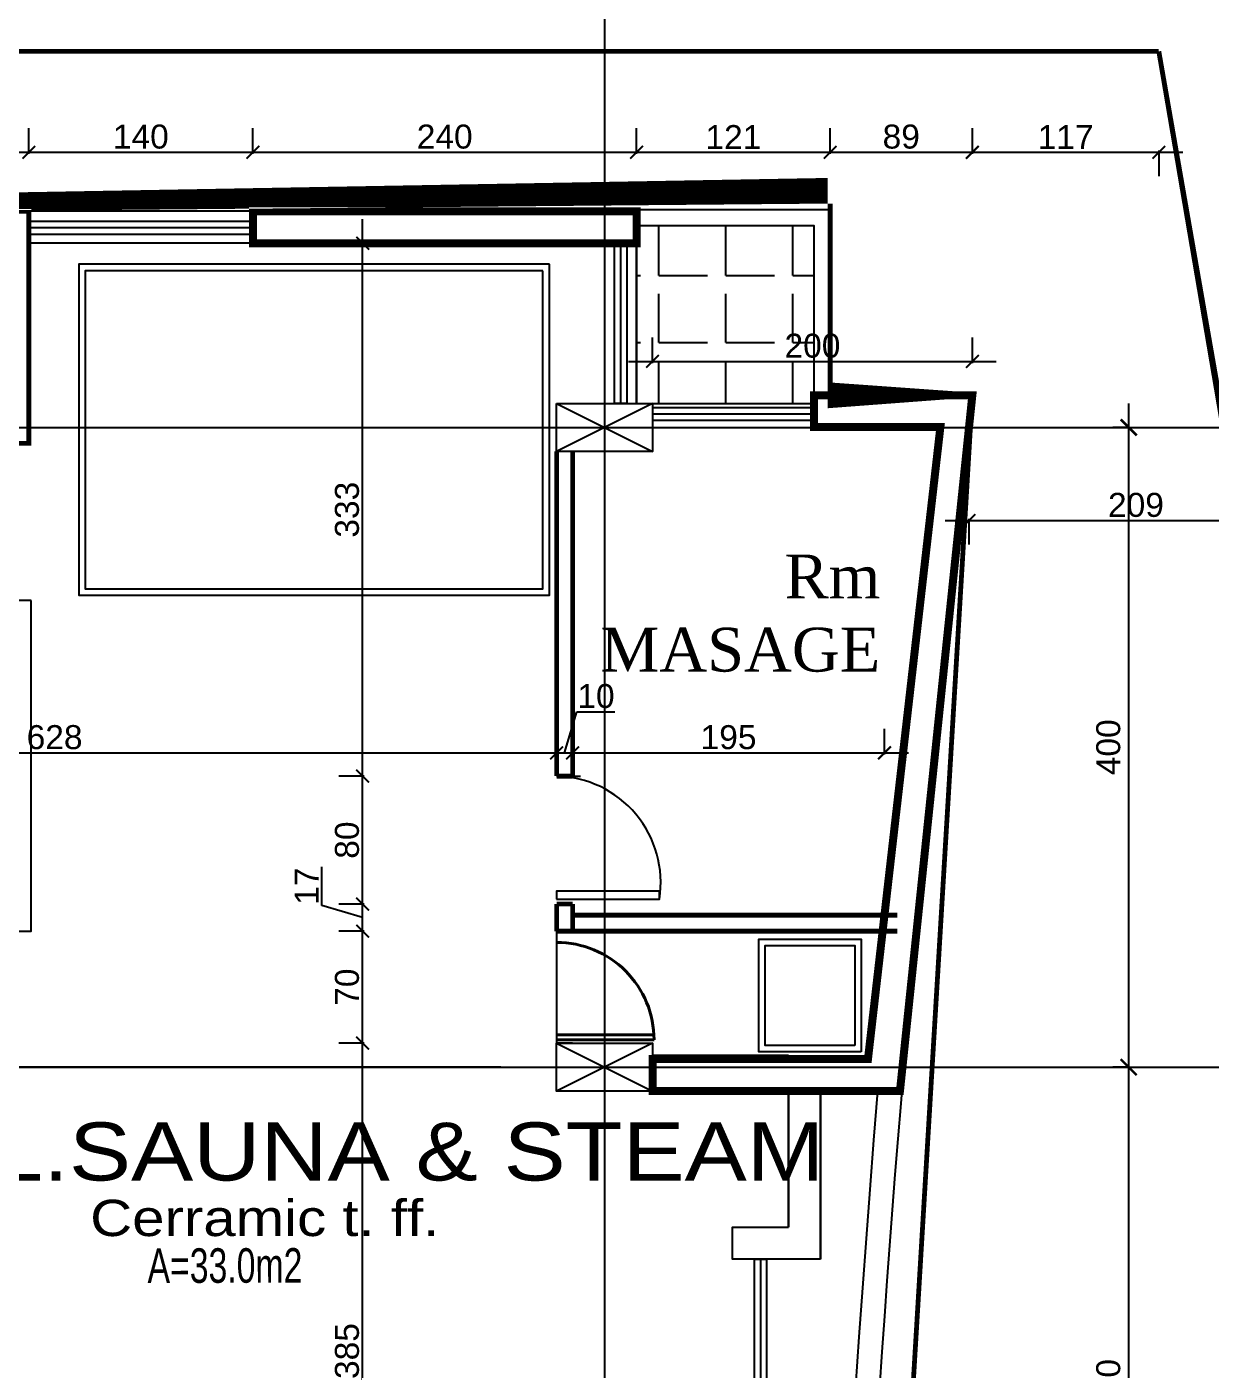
# Model space of a CAD drawing. Extents: x 250879 to 348495, y -51522 to -9360.
# Drawn here: x 299972 to 300713, y -41161 to -40322 of the extents above; entities that cross this region are included whole.
import ezdxf

# ---------------------------------------------------------------- set-up
doc = ezdxf.new("R2010")
doc.units = 0
doc.linetypes.add('CENTER', pattern=[50.800000000000004, 31.75, -6.349999999999999, 6.349999999999999, -6.349999999999999])
doc.layers.get('0').update_dxf_attribs({"linetype": 'CONTINUOUS'})
doc.layers.get('DEFPOINTS').update_dxf_attribs({"color": 9, "linetype": 'CONTINUOUS'})
for name, color, linetype, lineweight in [('A-Axis', 1, 'CENTER', 9), ('A-Door', 5, 'CONTINUOUS', 15), ('A-text finishing', 6, 'CONTINUOUS', 13), ('A-text function', 30, 'CONTINUOUS', 20), ('SECTION-ar', 131, 'CONTINUOUS', 40)]:
    doc.layers.add(name, color=color, linetype=linetype, lineweight=lineweight)
for name, color, linetype in [('AXIS', 1, 'CONTINUOUS'), ('COLUMN', 5, 'CONTINUOUS'), ('FURNITURE', 4, 'CONTINUOUS'), ('HATCH', 8, 'CONTINUOUS'), ('TEXT', 3, 'CONTINUOUS'), ('WALL', 7, 'CONTINUOUS'), ('WALL1', 2, 'CONTINUOUS')]:
    doc.layers.add(name, color=color, linetype=linetype)
doc.styles.add('ARIAL', font='BOD_CR.TTF', dxfattribs={"width": 1.199999999999999})
doc.styles.get("Standard").update_dxf_attribs({"font": 'sanss___.ttf', "height": 15})
doc.styles.add('style2', font='romantic.ttf', dxfattribs={"height": 50})
doc.dimstyles.get("Standard").update_dxf_attribs({"dimtxt": 15, "dimasz": 10, "dimexe": 10, "dimexo": 30, "dimgap": 5, "dimtad": 1, "dimdec": 0, "dimdsep": 46, "dimtxsty": 'Standard', "dimblk1": 'ARCHTICK', "dimblk2": 'ARCHTICK', "dimsah": 1, "dimcen": 2.5, "dimdle": 15, "dimclrd": 3, "dimclre": 3, "dimclrt": 3, "dimazin": 0, "dimtfac": 1, "dimtdec": 0, "dimtmove": 2, "dimatfit": 2, "dimldrblk": 'ARCHTICK', "dimfxl": 1.045499999999997, "dimfxlon": 1, "dimtolj": 1, "dimtzin": 0, "dimarcsym": 0})
doc.dimstyles.new('STANDARD$0', dxfattribs={"dimscale": 0, "dimtxt": 12, "dimasz": 8, "dimexe": 15, "dimexo": 0.0625, "dimgap": 2, "dimtad": 1, "dimdec": 0, "dimzin": 0, "dimdsep": 46, "dimtxsty": 'Standard', "dimblk1": 'ARCHTICK', "dimblk2": 'ARCHTICK', "dimsah": 1, "dimcen": 0.09, "dimdle": 15, "dimclrd": 3, "dimclre": 3, "dimclrt": 3, "dimazin": 0, "dimtfac": 1, "dimtdec": 0, "dimtofl": 0, "dimtmove": 1, "dimatfit": 3, "dimldrblk": 'ARCHTICK', "dimfxl": 1.045499999999997, "dimfxlon": 1, "dimtolj": 1, "dimtzin": 0, "dimarcsym": 0})

# ---------------------------------------------------------------- blocks, each defined once
blk = doc.blocks.new('_ARCHTICK')
at = {"color": 0, "linetype": 'ByBlock', "const_width": 0.15}
blk.add_lwpolyline([(-0.5, -0.5), (0.5, 0.5)], dxfattribs=at)
blk = doc.blocks.new('*D1616')
at = {"layer": 'DEFPOINTS', "color": 0, "linetype": 'ByBlock', "ltscale": 3, "transparency": 16777216}
for p in [(300661.1417357256, -40971.99816644872), (300661.1417357256, -40971.99816644872), (300661.1417357256, -41371.99816644875)]:
    blk.add_point(p, dxfattribs=at)
at = {"layer": 'WALL1', "color": 3, "linetype": 'ByBlock', "lineweight": -2, "ltscale": 3, "transparency": 16777216}
for p, q in [((300661.1417357256, -41386.99816644875), (300661.1417357256, -40956.99816644872)), ((300661.1417357256, -40971.99816644872), (300651.1417357256, -40971.99816644872)), ((300661.1417357256, -41371.99816644875), (300651.1417357256, -41371.99816644875))]:
    blk.add_line(p, q, dxfattribs=at)
at = {"layer": 'WALL1', "color": 3, "linetype": 'ByBlock', "lineweight": -2, "ltscale": 3, "transparency": 16777216, "xscale": 10, "yscale": 10, "zscale": 10}
for p, rotation in [((300661.1417357256, -40971.99816644872), 90), ((300661.1417357256, -41371.99816644875), 270)]:
    blk.add_blockref('_ARCHTICK', p, dxfattribs=dict(at, rotation=rotation))
at = {"layer": 'WALL1', "color": 3, "linetype": 'ByBlock', "ltscale": 3, "transparency": 16777216, "insert": (300648.4153982771, -41171.99816644869), "char_height": 15, "attachment_point": 5, "rotation": 90}
blk.add_mtext('\\A1;400', dxfattribs=at)
blk = doc.blocks.new('*D1617')
at = {"layer": 'DEFPOINTS', "color": 0, "linetype": 'ByBlock', "ltscale": 3, "transparency": 16777216}
for p in [(300661.1417357256, -40571.99816644869), (300661.1417357256, -40571.99816644869), (300661.1417357256, -40971.99816644872)]:
    blk.add_point(p, dxfattribs=at)
at = {"layer": 'WALL1', "color": 3, "linetype": 'ByBlock', "lineweight": -2, "ltscale": 3, "transparency": 16777216}
for p, q in [((300661.1417357256, -40986.99816644872), (300661.1417357256, -40556.99816644869)), ((300661.1417357256, -40571.99816644869), (300651.1417357256, -40571.99816644869)), ((300661.1417357256, -40971.99816644872), (300651.1417357256, -40971.99816644872))]:
    blk.add_line(p, q, dxfattribs=at)
at = {"layer": 'WALL1', "color": 3, "linetype": 'ByBlock', "lineweight": -2, "ltscale": 3, "transparency": 16777216, "xscale": 10, "yscale": 10, "zscale": 10}
for p, rotation in [((300661.1417357256, -40571.99816644869), 90), ((300661.1417357256, -40971.99816644872), 270)]:
    blk.add_blockref('_ARCHTICK', p, dxfattribs=dict(at, rotation=rotation))
at = {"layer": 'WALL1', "color": 3, "linetype": 'ByBlock', "ltscale": 3, "transparency": 16777216, "insert": (300648.4153982771, -40771.99816644866), "char_height": 15, "attachment_point": 5, "rotation": 90}
blk.add_mtext('\\A1;400', dxfattribs=at)
blk = doc.blocks.new('*D21')
at = {"layer": 'DEFPOINTS', "color": 0, "linetype": 'Continuous', "transparency": 16777216}
for p in [(159766.8492707725, -32812.93171002994), (159633.418212931, -32835.69352747883), (160167.4562949472, -35966.25488845536)]:
    blk.add_point(p, dxfattribs=at)
at = {"layer": 'WALL', "color": 3, "linetype": 'Continuous', "lineweight": -2, "transparency": 16777216}
for p, q in [((160303.4097436105, -35958.27946828715), (159764.3268799508, -32798.14531274924)), ((159765.8186588821, -32813.10752067021), (159781.6356680532, -32810.40931920823)), ((160299.8567408983, -35943.66888164673), (160315.6737500695, -35940.97068018475))]:
    blk.add_line(p, q, dxfattribs=at)
at = {"layer": 'WALL', "color": 3, "linetype": 'Continuous', "lineweight": -2, "transparency": 16777216, "xscale": 8, "yscale": 8, "zscale": 8}
for p, rotation in [((159766.8492707725, -32812.93171002994), 99.68081920431923), ((160300.8873527888, -35943.49307100645), 279.6808192043192)]:
    blk.add_blockref('_ARCHTICK', p, dxfattribs=dict(at, rotation=rotation))
at = {"layer": 'WALL', "color": 3, "linetype": 'Continuous', "transparency": 16777216, "insert": (160043.4662859826, -34376.5750855294), "char_height": 15, "attachment_point": 5, "rotation": 279.6808192043193}
blk.add_mtext('\\A1;3176', dxfattribs=at)
blk = doc.blocks.new('*D1642')
at = {"layer": 'DEFPOINTS', "color": 0, "linetype": 'ByBlock', "ltscale": 3, "transparency": 16777216}
for p in [(300661.1417357256, -40571.99816644869), (300661.1417357256, -40571.99816644869), (300661.1417357256, -40971.99816644872)]:
    blk.add_point(p, dxfattribs=at)
at = {"layer": 'WALL1', "color": 3, "linetype": 'ByBlock', "lineweight": -2, "ltscale": 3, "transparency": 16777216}
for p, q in [((300661.1417357256, -40986.99816644872), (300661.1417357256, -40556.99816644869)), ((300661.1417357256, -40571.99816644869), (300651.1417357256, -40571.99816644869)), ((300661.1417357256, -40971.99816644872), (300651.1417357256, -40971.99816644872))]:
    blk.add_line(p, q, dxfattribs=at)
at = {"layer": 'WALL1', "color": 3, "linetype": 'ByBlock', "lineweight": -2, "ltscale": 3, "transparency": 16777216, "xscale": 10, "yscale": 10, "zscale": 10}
for p, rotation in [((300661.1417357256, -40571.99816644869), 90), ((300661.1417357256, -40971.99816644872), 270)]:
    blk.add_blockref('_ARCHTICK', p, dxfattribs=dict(at, rotation=rotation))
at = {"layer": 'WALL1', "color": 3, "linetype": 'ByBlock', "ltscale": 3, "transparency": 16777216, "insert": (300648.4153982771, -40771.99816644866), "char_height": 15, "attachment_point": 5, "rotation": 90}
blk.add_mtext('\\A1;400', dxfattribs=at)
blk = doc.blocks.new('COLUMN')
at = {"layer": 'AXIS'}
for p, q in [((236924.6994773077, -9644.256519553426), (236984.6994773077, -9674.256519553426)), ((236984.6994773077, -9644.256519553426), (236924.6994773077, -9674.256519553426))]:
    blk.add_line(p, q, dxfattribs=at)
at = {"layer": 'COLUMN'}
blk.add_lwpolyline([(236924.6994773077, -9644.256519553426), (236984.6994773077, -9644.256519553426), (236984.6994773077, -9674.256519553426), (236924.6994773077, -9674.256519553426)], close=True, dxfattribs=at)
blk = doc.blocks.new('*D1720')
at = {"layer": 'DEFPOINTS', "color": 0, "linetype": 'Continuous', "transparency": 16777216}
for p in [(300563.3266190385, -40530.70464254668), (300563.3266190385, -40551.83358018271), (300363.3266190385, -40556.99816644875)]:
    blk.add_point(p, dxfattribs=at)
at = {"layer": 'WALL', "color": 3, "linetype": 'Continuous', "lineweight": -2, "transparency": 16777216}
for p, q in [((300363.3266190385, -40531.75014254668), (300363.3266190385, -40515.70464254668)), ((300563.3266190385, -40531.75014254668), (300563.3266190385, -40515.70464254668)), ((300348.3266190385, -40530.70464254668), (300578.3266190385, -40530.70464254668))]:
    blk.add_line(p, q, dxfattribs=at)
at = {"layer": 'WALL', "color": 3, "linetype": 'Continuous', "lineweight": -2, "transparency": 16777216, "xscale": 8, "yscale": 8, "zscale": 8, "rotation": 180}
blk.add_blockref('_ARCHTICK', (300363.3266190385, -40530.70464254668), dxfattribs=at)
at = {"layer": 'WALL', "color": 3, "linetype": 'Continuous', "lineweight": -2, "transparency": 16777216, "xscale": 8, "yscale": 8, "zscale": 8}
blk.add_blockref('_ARCHTICK', (300563.3266190385, -40530.70464254668), dxfattribs=at)
at = {"layer": 'WALL', "color": 3, "linetype": 'Continuous', "transparency": 16777216, "insert": (300463.3266190385, -40520.97830509811), "char_height": 15, "attachment_point": 5}
blk.add_mtext('\\A1;200', dxfattribs=at)
blk = doc.blocks.new('D70')
at = {"layer": 'A-Axis'}
blk.add_line((307725.0642755921, -30884.76289640172), (307725.0642755921, -30817.07946808813), dxfattribs=at)
at = {"layer": 'A-Door'}
for p, q in [((307725.0642755921, -30817.07946808813), (307725.0642755921, -30820.45102590095)), ((307792.7477039057, -30817.07946808813), (307792.7477039057, -30820.45102590095))]:
    blk.add_line(p, q, dxfattribs=at)
at = {"layer": 'SECTION-ar', "ltscale": 20}
for p, q in [((307725.0642755921, -30817.07946808813), (307792.7477039057, -30817.07946808813)), ((307792.7477039057, -30820.45102590095), (307725.0642755921, -30820.45102590096))]:
    blk.add_line(p, q, dxfattribs=at)
at = {"layer": 'SECTION-ar', "ltscale": 20, "extrusion": (0, 0, -1)}
blk.add_ellipse((307725.0642755921, -30817.07946808812), major_axis=(-47.85941113449373, 47.85941113449371), ratio=0.9999999999997696, start_param=2.356194490192229, end_param=3.926990816987356, dxfattribs=at)
blk = doc.blocks.new('*D1764')
at = {"layer": 'DEFPOINTS', "color": 0, "linetype": 'Continuous', "transparency": 16777216}
for p in [(300561.2283976681, -40571.99816644875), (300770.0663198241, -40571.99816644875), (300770.0663198241, -40630.25910549514)]:
    blk.add_point(p, dxfattribs=at)
at = {"layer": 'WALL', "color": 3, "linetype": 'Continuous', "lineweight": -2, "transparency": 16777216}
for p, q in [((300546.2283976681, -40630.25910549514), (300785.0663198241, -40630.25910549514)), ((300561.2283976681, -40629.21360549514), (300561.2283976681, -40645.25910549514)), ((300770.0663198241, -40629.21360549514), (300770.0663198241, -40645.25910549514))]:
    blk.add_line(p, q, dxfattribs=at)
at = {"layer": 'WALL', "color": 3, "linetype": 'Continuous', "lineweight": -2, "transparency": 16777216, "xscale": 8, "yscale": 8, "zscale": 8, "rotation": 180}
blk.add_blockref('_ARCHTICK', (300561.2283976681, -40630.25910549514), dxfattribs=at)
at = {"layer": 'WALL', "color": 3, "linetype": 'Continuous', "lineweight": -2, "transparency": 16777216, "xscale": 8, "yscale": 8, "zscale": 8}
blk.add_blockref('_ARCHTICK', (300770.0663198241, -40630.25910549514), dxfattribs=at)
at = {"layer": 'WALL', "color": 3, "linetype": 'Continuous', "transparency": 16777216, "insert": (300665.6473587462, -40620.53276804658), "char_height": 15, "attachment_point": 5}
blk.add_mtext('\\A1;209', dxfattribs=at)
blk = doc.blocks.new('*D1852')
at = {"layer": 'DEFPOINTS', "color": 0, "linetype": 'Continuous', "transparency": 16777216}
for p in [(300303.3266190385, -40775.50214085806), (300303.3266190385, -40779.9954410514), (299675.3266190382, -40789.66872518844)]:
    blk.add_point(p, dxfattribs=at)
at = {"layer": 'WALL', "color": 3, "linetype": 'Continuous', "lineweight": -2, "transparency": 16777216}
for p, q in [((299675.3266190382, -40776.54764085806), (299675.3266190382, -40760.50214085806)), ((300303.3266190385, -40776.54764085806), (300303.3266190385, -40760.50214085806)), ((299660.3266190382, -40775.50214085806), (300318.3266190385, -40775.50214085806))]:
    blk.add_line(p, q, dxfattribs=at)
at = {"layer": 'WALL', "color": 3, "linetype": 'Continuous', "lineweight": -2, "transparency": 16777216, "xscale": 8, "yscale": 8, "zscale": 8, "rotation": 180}
blk.add_blockref('_ARCHTICK', (299675.3266190382, -40775.50214085806), dxfattribs=at)
at = {"layer": 'WALL', "color": 3, "linetype": 'Continuous', "lineweight": -2, "transparency": 16777216, "xscale": 8, "yscale": 8, "zscale": 8}
blk.add_blockref('_ARCHTICK', (300303.3266190385, -40775.50214085806), dxfattribs=at)
at = {"layer": 'WALL', "color": 3, "linetype": 'Continuous', "transparency": 16777216, "insert": (299989.3266190384, -40765.76551534366), "char_height": 15, "attachment_point": 5}
blk.add_mtext('\\A1;628', dxfattribs=at)
blk = doc.blocks.new('*D1853')
at = {"layer": 'DEFPOINTS', "color": 0, "linetype": 'Continuous', "transparency": 16777216}
for p in [(300313.3266190385, -40775.50214085806), (300303.3266190385, -40779.9954410514), (300313.3266190385, -40779.9954410514)]:
    blk.add_point(p, dxfattribs=at)
at = {"layer": 'WALL', "color": 3, "linetype": 'Continuous', "lineweight": -2, "transparency": 16777216}
for p, q in [((300308.3266190385, -40775.50214085806), (300316.044520273, -40749.77580340949)), ((300316.044520273, -40749.77580340949), (300339.8181828245, -40749.77580340949)), ((300303.3266190385, -40776.54764085806), (300303.3266190385, -40760.50214085806)), ((300313.3266190385, -40776.54764085806), (300313.3266190385, -40760.50214085806)), ((300288.3266190385, -40775.50214085806), (300328.3266190385, -40775.50214085806))]:
    blk.add_line(p, q, dxfattribs=at)
at = {"layer": 'WALL', "color": 3, "linetype": 'Continuous', "lineweight": -2, "transparency": 16777216, "xscale": 8, "yscale": 8, "zscale": 8, "rotation": 180}
blk.add_blockref('_ARCHTICK', (300303.3266190385, -40775.50214085806), dxfattribs=at)
at = {"layer": 'WALL', "color": 3, "linetype": 'Continuous', "lineweight": -2, "transparency": 16777216, "xscale": 8, "yscale": 8, "zscale": 8}
blk.add_blockref('_ARCHTICK', (300313.3266190385, -40775.50214085806), dxfattribs=at)
at = {"layer": 'WALL', "color": 3, "linetype": 'Continuous', "transparency": 16777216, "insert": (300327.9313515488, -40740.04946596093), "char_height": 15, "attachment_point": 5}
blk.add_mtext('\\A1;10', dxfattribs=at)
blk = doc.blocks.new('*D1854')
at = {"layer": 'DEFPOINTS', "color": 0, "linetype": 'Continuous', "transparency": 16777216}
for p in [(300508.3566018347, -40775.50214085806), (300313.3266190385, -40779.9954410514), (300508.3566018347, -40877.0151675236)]:
    blk.add_point(p, dxfattribs=at)
at = {"layer": 'WALL', "color": 3, "linetype": 'Continuous', "lineweight": -2, "transparency": 16777216}
for p, q in [((300313.3266190385, -40776.54764085806), (300313.3266190385, -40760.50214085806)), ((300508.3566018347, -40776.54764085806), (300508.3566018347, -40760.50214085806)), ((300298.3266190385, -40775.50214085806), (300523.3566018347, -40775.50214085806))]:
    blk.add_line(p, q, dxfattribs=at)
at = {"layer": 'WALL', "color": 3, "linetype": 'Continuous', "lineweight": -2, "transparency": 16777216, "xscale": 8, "yscale": 8, "zscale": 8, "rotation": 180}
blk.add_blockref('_ARCHTICK', (300313.3266190385, -40775.50214085806), dxfattribs=at)
at = {"layer": 'WALL', "color": 3, "linetype": 'Continuous', "lineweight": -2, "transparency": 16777216, "xscale": 8, "yscale": 8, "zscale": 8}
blk.add_blockref('_ARCHTICK', (300508.3566018347, -40775.50214085806), dxfattribs=at)
at = {"layer": 'WALL', "color": 3, "linetype": 'Continuous', "transparency": 16777216, "insert": (300410.8416104366, -40765.77580340949), "char_height": 15, "attachment_point": 5}
blk.add_mtext('\\A1;195', dxfattribs=at)
blk = doc.blocks.new('*D1861')
at = {"layer": 'DEFPOINTS', "color": 0, "linetype": 'Continuous', "transparency": 16777216}
for p in [(299973.1789134181, -40399.95732398665), (299673.7016450752, -40436.8335801827), (299973.1789134181, -40436.8335801827)]:
    blk.add_point(p, dxfattribs=at)
at = {"layer": 'WALL', "color": 3, "linetype": 'Continuous', "lineweight": -2, "transparency": 16777216}
for p, q in [((299673.7016450752, -40401.00282398665), (299673.7016450752, -40384.95732398665)), ((299973.1789134181, -40401.00282398665), (299973.1789134181, -40384.95732398665)), ((299658.7016450752, -40399.95732398665), (299988.1789134181, -40399.95732398665))]:
    blk.add_line(p, q, dxfattribs=at)
at = {"layer": 'WALL', "color": 3, "linetype": 'Continuous', "lineweight": -2, "transparency": 16777216, "xscale": 8, "yscale": 8, "zscale": 8, "rotation": 180}
blk.add_blockref('_ARCHTICK', (299673.7016450752, -40399.95732398665), dxfattribs=at)
at = {"layer": 'WALL', "color": 3, "linetype": 'Continuous', "lineweight": -2, "transparency": 16777216, "xscale": 8, "yscale": 8, "zscale": 8}
blk.add_blockref('_ARCHTICK', (299973.1789134181, -40399.95732398665), dxfattribs=at)
at = {"layer": 'WALL', "color": 3, "linetype": 'Continuous', "transparency": 16777216, "insert": (299823.4402792467, -40390.23098653809), "char_height": 15, "attachment_point": 5}
blk.add_mtext('\\A1;299', dxfattribs=at)
blk = doc.blocks.new('*D1862')
at = {"layer": 'DEFPOINTS', "color": 0, "linetype": 'Continuous', "transparency": 16777216}
for p in [(300113.3266190385, -40399.95732398665), (299973.1789134181, -40436.8335801827), (300113.3266190385, -40436.83358018257)]:
    blk.add_point(p, dxfattribs=at)
at = {"layer": 'WALL', "color": 3, "linetype": 'Continuous', "lineweight": -2, "transparency": 16777216}
for p, q in [((299973.1789134181, -40401.00282398665), (299973.1789134181, -40384.95732398665)), ((300113.3266190385, -40401.00282398665), (300113.3266190385, -40384.95732398665)), ((299958.1789134181, -40399.95732398665), (300128.3266190385, -40399.95732398665))]:
    blk.add_line(p, q, dxfattribs=at)
at = {"layer": 'WALL', "color": 3, "linetype": 'Continuous', "lineweight": -2, "transparency": 16777216, "xscale": 8, "yscale": 8, "zscale": 8, "rotation": 180}
blk.add_blockref('_ARCHTICK', (299973.1789134181, -40399.95732398665), dxfattribs=at)
at = {"layer": 'WALL', "color": 3, "linetype": 'Continuous', "lineweight": -2, "transparency": 16777216, "xscale": 8, "yscale": 8, "zscale": 8}
blk.add_blockref('_ARCHTICK', (300113.3266190385, -40399.95732398665), dxfattribs=at)
at = {"layer": 'WALL', "color": 3, "linetype": 'Continuous', "transparency": 16777216, "insert": (300043.2527662283, -40390.23098653809), "char_height": 15, "attachment_point": 5}
blk.add_mtext('\\A1;140', dxfattribs=at)
blk = doc.blocks.new('*D1863')
at = {"layer": 'DEFPOINTS', "color": 0, "linetype": 'Continuous', "transparency": 16777216}
for p in [(300353.3266190384, -40399.95732398665), (300113.3266190385, -40436.83358018257), (300353.3266190384, -40435.93481186024)]:
    blk.add_point(p, dxfattribs=at)
at = {"layer": 'WALL', "color": 3, "linetype": 'Continuous', "lineweight": -2, "transparency": 16777216}
for p, q in [((300113.3266190385, -40401.00282398665), (300113.3266190385, -40384.95732398665)), ((300353.3266190384, -40401.00282398665), (300353.3266190384, -40384.95732398665)), ((300098.3266190385, -40399.95732398665), (300368.3266190384, -40399.95732398665))]:
    blk.add_line(p, q, dxfattribs=at)
at = {"layer": 'WALL', "color": 3, "linetype": 'Continuous', "lineweight": -2, "transparency": 16777216, "xscale": 8, "yscale": 8, "zscale": 8, "rotation": 180}
blk.add_blockref('_ARCHTICK', (300113.3266190385, -40399.95732398665), dxfattribs=at)
at = {"layer": 'WALL', "color": 3, "linetype": 'Continuous', "lineweight": -2, "transparency": 16777216, "xscale": 8, "yscale": 8, "zscale": 8}
blk.add_blockref('_ARCHTICK', (300353.3266190384, -40399.95732398665), dxfattribs=at)
at = {"layer": 'WALL', "color": 3, "linetype": 'Continuous', "transparency": 16777216, "insert": (300233.3266190385, -40390.23098653809), "char_height": 15, "attachment_point": 5}
blk.add_mtext('\\A1;240', dxfattribs=at)
blk = doc.blocks.new('*D1864')
at = {"layer": 'DEFPOINTS', "color": 0, "linetype": 'Continuous', "transparency": 16777216}
for p in [(300474.389973627, -40399.95732398665), (300353.3266190384, -40435.93481186024), (300474.389973627, -40435.93481186018)]:
    blk.add_point(p, dxfattribs=at)
at = {"layer": 'WALL', "color": 3, "linetype": 'Continuous', "lineweight": -2, "transparency": 16777216}
for p, q in [((300353.3266190384, -40401.00282398665), (300353.3266190384, -40384.95732398665)), ((300474.389973627, -40401.00282398665), (300474.389973627, -40384.95732398665)), ((300338.3266190384, -40399.95732398665), (300489.389973627, -40399.95732398665))]:
    blk.add_line(p, q, dxfattribs=at)
at = {"layer": 'WALL', "color": 3, "linetype": 'Continuous', "lineweight": -2, "transparency": 16777216, "xscale": 8, "yscale": 8, "zscale": 8, "rotation": 180}
blk.add_blockref('_ARCHTICK', (300353.3266190384, -40399.95732398665), dxfattribs=at)
at = {"layer": 'WALL', "color": 3, "linetype": 'Continuous', "lineweight": -2, "transparency": 16777216, "xscale": 8, "yscale": 8, "zscale": 8}
blk.add_blockref('_ARCHTICK', (300474.389973627, -40399.95732398665), dxfattribs=at)
at = {"layer": 'WALL', "color": 3, "linetype": 'Continuous', "transparency": 16777216, "insert": (300413.8582963327, -40390.45732398665), "char_height": 15, "attachment_point": 5}
blk.add_mtext('\\A1;121', dxfattribs=at)
blk = doc.blocks.new('*D1865')
at = {"layer": 'DEFPOINTS', "color": 0, "linetype": 'Continuous', "transparency": 16777216}
for p in [(300563.3266190386, -40399.95732398665), (300474.389973627, -40435.93481186018), (300563.3266190386, -40551.83358018201)]:
    blk.add_point(p, dxfattribs=at)
at = {"layer": 'WALL', "color": 3, "linetype": 'Continuous', "lineweight": -2, "transparency": 16777216}
for p, q in [((300474.389973627, -40401.00282398665), (300474.389973627, -40384.95732398665)), ((300563.3266190386, -40401.00282398665), (300563.3266190386, -40384.95732398665)), ((300459.389973627, -40399.95732398665), (300578.3266190386, -40399.95732398665))]:
    blk.add_line(p, q, dxfattribs=at)
at = {"layer": 'WALL', "color": 3, "linetype": 'Continuous', "lineweight": -2, "transparency": 16777216, "xscale": 8, "yscale": 8, "zscale": 8, "rotation": 180}
blk.add_blockref('_ARCHTICK', (300474.389973627, -40399.95732398665), dxfattribs=at)
at = {"layer": 'WALL', "color": 3, "linetype": 'Continuous', "lineweight": -2, "transparency": 16777216, "xscale": 8, "yscale": 8, "zscale": 8}
blk.add_blockref('_ARCHTICK', (300563.3266190386, -40399.95732398665), dxfattribs=at)
at = {"layer": 'WALL', "color": 3, "linetype": 'Continuous', "transparency": 16777216, "insert": (300518.8582963328, -40390.23098653809), "char_height": 15, "attachment_point": 5}
blk.add_mtext('\\A1;89', dxfattribs=at)
blk = doc.blocks.new('*D1866')
at = {"layer": 'DEFPOINTS', "color": 0, "linetype": 'Continuous', "transparency": 16777216}
for p in [(300679.9499221157, -40336.8335801827), (300679.9499221157, -40399.95732398665), (300563.3266190386, -40551.83358018201)]:
    blk.add_point(p, dxfattribs=at)
at = {"layer": 'WALL', "color": 3, "linetype": 'Continuous', "lineweight": -2, "transparency": 16777216}
for p, q in [((300563.3266190386, -40401.00282398665), (300563.3266190386, -40384.95732398665)), ((300548.3266190386, -40399.95732398665), (300694.9499221157, -40399.95732398665)), ((300679.9499221157, -40398.91182398665), (300679.9499221157, -40414.95732398665))]:
    blk.add_line(p, q, dxfattribs=at)
at = {"layer": 'WALL', "color": 3, "linetype": 'Continuous', "lineweight": -2, "transparency": 16777216, "xscale": 8, "yscale": 8, "zscale": 8, "rotation": 180}
blk.add_blockref('_ARCHTICK', (300563.3266190386, -40399.95732398665), dxfattribs=at)
at = {"layer": 'WALL', "color": 3, "linetype": 'Continuous', "lineweight": -2, "transparency": 16777216, "xscale": 8, "yscale": 8, "zscale": 8}
blk.add_blockref('_ARCHTICK', (300679.9499221157, -40399.95732398665), dxfattribs=at)
at = {"layer": 'WALL', "color": 3, "linetype": 'Continuous', "transparency": 16777216, "insert": (300621.6382705771, -40390.45732398665), "char_height": 15, "attachment_point": 5}
blk.add_mtext('\\A1;117', dxfattribs=at)
blk = doc.blocks.new('*D1891')
at = {"layer": 'DEFPOINTS', "color": 0, "linetype": 'Continuous', "transparency": 16777216}
for p in [(300181.9959097944, -40956.99816644875), (300303.3266190385, -40956.99816644875), (300220.6975992023, -41342.05280818752)]:
    blk.add_point(p, dxfattribs=at)
at = {"layer": 'WALL', "color": 3, "linetype": 'Continuous', "lineweight": -2, "transparency": 16777216}
for p, q in [((300181.9959097944, -41357.05280818752), (300181.9959097944, -40941.99816644875)), ((300183.0414097944, -40956.99816644875), (300166.9959097944, -40956.99816644875)), ((300183.0414097944, -41342.05280818752), (300166.9959097944, -41342.05280818752))]:
    blk.add_line(p, q, dxfattribs=at)
at = {"layer": 'WALL', "color": 3, "linetype": 'Continuous', "lineweight": -2, "transparency": 16777216, "xscale": 8, "yscale": 8, "zscale": 8}
for p, rotation in [((300181.9959097944, -40956.99816644875), 90), ((300181.9959097944, -41342.05280818752), 270)]:
    blk.add_blockref('_ARCHTICK', p, dxfattribs=dict(at, rotation=rotation))
at = {"layer": 'WALL', "color": 3, "linetype": 'Continuous', "transparency": 16777216, "insert": (300172.25928428, -41149.52548731809), "char_height": 15, "attachment_point": 5, "rotation": 90}
blk.add_mtext('\\A1;385', dxfattribs=at)
blk = doc.blocks.new('*D1892')
at = {"layer": 'DEFPOINTS', "color": 0, "linetype": 'Continuous', "transparency": 16777216}
for p in [(300181.9959097944, -40886.99816644875), (300303.3266190385, -40886.99816644875), (300303.3266190385, -40956.99816644875)]:
    blk.add_point(p, dxfattribs=at)
at = {"layer": 'WALL', "color": 3, "linetype": 'Continuous', "lineweight": -2, "transparency": 16777216}
for p, q in [((300181.9959097944, -40971.99816644875), (300181.9959097944, -40871.99816644875)), ((300183.0414097944, -40886.99816644875), (300166.9959097944, -40886.99816644875)), ((300183.0414097944, -40956.99816644875), (300166.9959097944, -40956.99816644875))]:
    blk.add_line(p, q, dxfattribs=at)
at = {"layer": 'WALL', "color": 3, "linetype": 'Continuous', "lineweight": -2, "transparency": 16777216, "xscale": 8, "yscale": 8, "zscale": 8}
for p, rotation in [((300181.9959097944, -40886.99816644875), 90), ((300181.9959097944, -40956.99816644875), 270)]:
    blk.add_blockref('_ARCHTICK', p, dxfattribs=dict(at, rotation=rotation))
at = {"layer": 'WALL', "color": 3, "linetype": 'Continuous', "transparency": 16777216, "insert": (300172.2695723458, -40921.99816644871), "char_height": 15, "attachment_point": 5, "rotation": 90}
blk.add_mtext('\\A1;70', dxfattribs=at)
blk = doc.blocks.new('*D1893')
at = {"layer": 'DEFPOINTS', "color": 0, "linetype": 'Continuous', "transparency": 16777216}
for p in [(300181.9959097944, -40870.04688784535), (300303.3266190385, -40870.04688784535), (300303.3266190385, -40886.99816644875)]:
    blk.add_point(p, dxfattribs=at)
at = {"layer": 'WALL', "color": 3, "linetype": 'Continuous', "lineweight": -2, "transparency": 16777216}
for p, q in [((300156.4959097944, -40870.87252714705), (300156.4959097944, -40846.85195101536)), ((300181.9959097944, -40901.99816644875), (300181.9959097944, -40855.04688784535)), ((300181.9959097944, -40878.52252714705), (300156.4959097944, -40870.87252714705)), ((300183.0414097944, -40870.04688784535), (300166.9959097944, -40870.04688784535)), ((300183.0414097944, -40886.99816644875), (300166.9959097944, -40886.99816644875))]:
    blk.add_line(p, q, dxfattribs=at)
at = {"layer": 'WALL', "color": 3, "linetype": 'Continuous', "lineweight": -2, "transparency": 16777216, "xscale": 8, "yscale": 8, "zscale": 8}
for p, rotation in [((300181.9959097944, -40870.04688784535), 90), ((300181.9959097944, -40886.99816644875), 270)]:
    blk.add_blockref('_ARCHTICK', p, dxfattribs=dict(at, rotation=rotation))
at = {"layer": 'WALL', "color": 3, "linetype": 'Continuous', "transparency": 16777216, "insert": (300146.9959097944, -40858.86223908116), "char_height": 15, "attachment_point": 5, "rotation": 90}
blk.add_mtext('\\A1;17', dxfattribs=at)
blk = doc.blocks.new('*D1894')
at = {"layer": 'DEFPOINTS', "color": 0, "linetype": 'Continuous', "transparency": 16777216}
for p in [(300181.9959097944, -40790.04688784535), (300303.3266190385, -40790.04688784535), (300303.3266190385, -40870.04688784535)]:
    blk.add_point(p, dxfattribs=at)
at = {"layer": 'WALL', "color": 3, "linetype": 'Continuous', "lineweight": -2, "transparency": 16777216}
for p, q in [((300181.9959097944, -40885.04688784535), (300181.9959097944, -40775.04688784535)), ((300183.0414097944, -40790.04688784535), (300166.9959097944, -40790.04688784535)), ((300183.0414097944, -40870.04688784535), (300166.9959097944, -40870.04688784535))]:
    blk.add_line(p, q, dxfattribs=at)
at = {"layer": 'WALL', "color": 3, "linetype": 'Continuous', "lineweight": -2, "transparency": 16777216, "xscale": 8, "yscale": 8, "zscale": 8}
for p, rotation in [((300181.9959097944, -40790.04688784535), 90), ((300181.9959097944, -40870.04688784535), 270)]:
    blk.add_blockref('_ARCHTICK', p, dxfattribs=dict(at, rotation=rotation))
at = {"layer": 'WALL', "color": 3, "linetype": 'Continuous', "transparency": 16777216, "insert": (300172.2695723458, -40830.0468878453), "char_height": 15, "attachment_point": 5, "rotation": 90}
blk.add_mtext('\\A1;80', dxfattribs=at)
blk = doc.blocks.new('*D1895')
at = {"layer": 'DEFPOINTS', "color": 0, "linetype": 'Continuous', "transparency": 16777216}
for p in [(300181.9959097944, -40456.83358018241), (300193.7510006709, -40456.83358018241), (300303.3266190385, -40790.04688784535)]:
    blk.add_point(p, dxfattribs=at)
at = {"layer": 'WALL', "color": 3, "linetype": 'Continuous', "lineweight": -2, "transparency": 16777216}
for p, q in [((300181.9959097944, -40805.04688784535), (300181.9959097944, -40441.83358018241)), ((300183.0414097944, -40456.83358018241), (300166.9959097944, -40456.83358018241)), ((300183.0414097944, -40790.04688784535), (300166.9959097944, -40790.04688784535))]:
    blk.add_line(p, q, dxfattribs=at)
at = {"layer": 'WALL', "color": 3, "linetype": 'Continuous', "lineweight": -2, "transparency": 16777216, "xscale": 8, "yscale": 8, "zscale": 8}
for p, rotation in [((300181.9959097944, -40456.83358018241), 90), ((300181.9959097944, -40790.04688784535), 270)]:
    blk.add_blockref('_ARCHTICK', p, dxfattribs=dict(at, rotation=rotation))
at = {"layer": 'WALL', "color": 3, "linetype": 'Continuous', "transparency": 16777216, "insert": (300172.25928428, -40623.44023401383), "char_height": 15, "attachment_point": 5, "rotation": 90}
blk.add_mtext('\\A1;333', dxfattribs=at)
blk = doc.blocks.new('site77')
at = {"layer": 'WALL', "linetype": 'Continuous'}
for points, const_width in [([(159633.4182129309, -32835.69352747884), (157318.4182129309, -32835.69352747884), (157318.4182129309, -36546.69352747884), (159235.4182129309, -36546.69352747884)], 3), ([(159633.4182129309, -32835.69352747884), (160181.5948755989, -35967.07394935451)], 2.999999999999999), ([(159633.4182129309, -32835.69352747884), (160167.4562949472, -35966.25488845535)], 3)]:
    blk.add_lwpolyline(points, dxfattribs=dict(at, const_width=const_width))
dim = blk.add_aligned_dim(p1=(160167.4562949472, -35966.25488845535), p2=(159633.4182129309, -32835.69352747884), distance=-135.3585886831965, dimstyle='STANDARD$0', override={"dimscale": 1}, dxfattribs=at)
dim.commit()
dim.dimension.update_dxf_attribs({"geometry": '*D21', "text_midpoint": (160043.4662859826, -34376.5750855294)})

msp = doc.modelspace()

# ---------------------------------------------------------------- hatches: boundary and pattern name
at = {"layer": 'AXIS'}
h = msp.add_hatch(dxfattribs=at)
h.set_pattern_fill('ANGLE', color=256, scale=6, style=0)
h.set_pattern_definition([(0, (61857.35446214728, -31717.90623316139), (0, 41.91), [30.48, -11.43]), (90, (61857.35446214728, -31717.90623316139), (-41.91, 2.566247367613279e-15), [30.48, -11.43])])
h.paths.add_polyline_path([(300464.389973627, -40445.93481186018), (300353.3266190384, -40445.93481186024), (300353.3266190384, -40556.99816644876), (300464.389973627, -40556.99816644846)])

# ---------------------------------------------------------------- linework, layer by layer
for p, q in [((300333.3266190385, -39780.65993761762), (300333.3266190385, -43803.29106769748)), ((298466.3576365581, -40571.99816644875), (300794.0714450032, -40571.99816644875)), ((298458.5469882389, -40971.99816644875), (300794.0714450032, -40971.99816644875))]:
    msp.add_line(p, q, dxfattribs=at)
at = {"layer": 'FURNITURE', "ltscale": 3}
for p, q in [((300113.3266190385, -40436.8335801827), (299903.1789134181, -40436.8335801827)), ((300113.3266190385, -40443.29282158825), (299973.1789134181, -40443.29282158825)), ((300113.3266190385, -40451.29282158825), (299973.1789134181, -40451.29282158825)), ((300113.3266190385, -40456.8335801827), (299973.1789134181, -40456.8335801827))]:
    msp.add_line(p, q, dxfattribs=at)
at = {"layer": 'FURNITURE', "linetype": 'Continuous'}
msp.add_line((300303.3266190385, -40887.0151675236), (300303.3266190385, -40956.99816644875), dxfattribs=at)
at = {"layer": 'FURNITURE'}
msp.add_lwpolyline([(300474.389973627, -40551.83358018243), (300474.389973627, -40435.93481186018), (300353.3266190384, -40435.93481186024)], dxfattribs=at)
at = {"layer": 'FURNITURE', "ltscale": 3}
for points in [[(300353.3266190384, -40556.99816644884), (300353.3266190384, -40441.9981664486)], [(300353.3266190384, -40556.99816644876), (300464.389973627, -40556.99816644846)]]:
    msp.add_lwpolyline(points, dxfattribs=at)
at = {"layer": 'FURNITURE'}
for points in [[(300353.3266190385, -40556.99816644876), (300464.389973627, -40556.9981664487), (300464.389973627, -40445.93481186018), (300353.3266190385, -40445.93481186024)], [(300298.7727398106, -40470.00272645798), (300004.4971331942, -40470.00272645798), (300004.4971331942, -40676.83196109093), (300298.7727398106, -40676.83196109093)], [(300294.7727398106, -40474.00272645798), (300008.4971331942, -40474.00272645798), (300008.4971331942, -40672.83196109093), (300294.7727398106, -40672.83196109093)], [(299974.7746864838, -40680.20144533968), (299680.4990798674, -40680.20144533968), (299680.4990798674, -40887.03067997263), (299974.7746864838, -40887.03067997263)]]:
    msp.add_lwpolyline(points, close=True, dxfattribs=at)
at = {"layer": 'FURNITURE', "ltscale": 3}
for points in [[(300347.1555594376, -40556.99816644875), (300339.4976786393, -40556.99816644875), (300339.4976786393, -40457.34569502874), (300347.1555594376, -40457.34569502874)], [(300363.3266190385, -40559.83225668512), (300363.3266190385, -40567.49013748345), (300464.3899736269, -40567.49013748323), (300464.3899736269, -40559.8322566849)], [(300434.6555594378, -41252.08045958175), (300426.9976786395, -41252.08045958175), (300426.9976786394, -41092.08045958184), (300434.6555594378, -41092.08045958184)]]:
    msp.add_lwpolyline(points, close=True, dxfattribs=at)
at = {"layer": 'FURNITURE', "linetype": 'Continuous', "flags": 128}
msp.add_lwpolyline([(300303.3266190385, -40866.87593842783), (300367.631936109, -40866.87593842783), (300367.631936109, -40861.87593842783), (300303.3266190385, -40861.87593842783), (300303.3266190385, -40866.87593842783)], dxfattribs=at)
at = {"layer": 'FURNITURE', "linetype": 'Continuous'}
for points in [[(300493.7482889437, -40962.40363852164), (300429.790055676, -40962.40363852164), (300429.790055676, -40891.92403737423), (300493.7482889437, -40891.92403737423)], [(300489.7482889437, -40958.40363852164), (300433.790055676, -40958.40363852164), (300433.790055676, -40895.92403737423), (300489.7482889437, -40895.92403737423)]]:
    msp.add_lwpolyline(points, close=True, dxfattribs=at)
msp.add_arc((300301.7763637424, -40856.67048956922), 66.64163562027558, 351.1911063082759, 88.66703303658264, dxfattribs=at)
at = {"layer": 'HATCH', "linetype": 'ByBlock', "ltscale": 3}
msp.add_line((300268.3266190385, -40971.99816644875), (299895.3266190385, -40971.99816644875), dxfattribs=at)
at = {"layer": 'WALL', "linetype": 'Continuous'}
for p, q in [((300113.3266190385, -40447.29282158825), (299973.1789134181, -40447.29282158825)), ((300313.3266190385, -40886.99816644875), (300303.3266190385, -40886.99816644875)), ((300313.3266190385, -40956.99816644875), (300303.3266190385, -40956.99816644875))]:
    msp.add_line(p, q, dxfattribs=at)
at = {"layer": 'WALL', "ltscale": 3}
for p, q in [((300303.3266190385, -40790.04688784535), (300318.3266190385, -40790.04688784535)), ((300303.3266190385, -40790.04688784535), (300318.3266190385, -40790.04688784535)), ((300303.3266190385, -40790.04688784535), (300318.3266190385, -40790.04688784535)), ((300448.3266190385, -40964.6627527147), (300363.3266190385, -40964.6627527147)), ((300448.3266190385, -40964.6627527147), (300363.3266190385, -40964.6627527147)), ((300448.3266190385, -40964.6627527147), (300363.3266190385, -40964.6627527147))]:
    msp.add_line(p, q, dxfattribs=at)
at = {"layer": 'WALL', "linetype": 'Continuous', "ltscale": 3, "const_width": 5}
for points in [[(300353.3266190388, -40440.77022559419), (300353.3266190384, -40436.83358018252), (300113.3266190385, -40436.83358018257), (300113.3266190385, -40456.8335801827), (300113.3266190385, -40456.83358018252), (300113.3266190384, -40456.83358018235), (300353.3266190385, -40456.83358018252), (300353.3266190388, -40440.77022559212), (300353.3266190385, -40440.77022559419)], [(300464.389973627, -40551.83358018239), (300563.3266190385, -40551.83358018271), (300518.0456684396, -40986.99816644871), (300378.3266190385, -40986.99816644869), (300363.3266190385, -40986.99816644869), (300363.3266190385, -40966.99816644869), (300498.0456684396, -40966.99816644869), (300543.3266190385, -40571.83358018271), (300464.389973627, -40571.83358018271), (300464.389973627, -40551.83358018271)]]:
    msp.add_lwpolyline(points, dxfattribs=at)
at = {"layer": 'WALL', "color": 4, "linetype": 'Continuous', "const_width": 3}
msp.add_lwpolyline([(300353.8278194645, -43642.32733897838), (299572.6902792467, -43575.47947551386), (298791.552739029, -43642.32733898077), (298791.5527390286, -43513.39069356926), (298670.9905848664, -43513.39069356932), (298670.9905848664, -43392.32733898071), (298582.0539394518, -43392.32733900652), (298665.236968464, -42179.49816646666), (298607.6228174134, -42179.49816644869), (298607.6228174134, -41756.99816644869), (298665.0821065084, -41755.95524424614), (298582.0539394518, -40551.83358015688), (298670.9905848664, -40551.83358015688), (298670.9905848665, -40438.53421623383), (300474.389973627, -40435.93481186018), (300474.3899736266, -40551.83358018242), (300563.3266190416, -40551.83358015688), (300478.3372092702, -41972.08045958171), (300563.3266190416, -43392.32733900652), (300474.389973627, -43392.32733897771), (300474.3899736269, -43513.39069356932), (300353.3266190384, -43513.39069356932), (300353.3266190384, -43642.28444745681)], dxfattribs=at)
at = {"layer": 'WALL', "linetype": 'Continuous', "const_width": 3}
for points in [[(299903.1789134181, -40436.8335801827), (299963.1789134181, -40436.8335801827), (299973.1789134181, -40436.8335801827), (299973.1789134181, -40571.99816644875), (299973.1789134181, -40581.99816644875), (299903.1789134181, -40581.99816644875)], [(300303.3266190385, -40586.99816644875), (300303.3266190385, -40790.04688784535)], [(300313.3266190385, -40586.99816644875), (300313.3266190385, -40790.04688784535)], [(300303.3266190385, -40790.04688784535), (300313.3266190385, -40790.04688784535)], [(300303.3266190385, -40870.04688784535), (300303.3266190385, -40887.0151675236)], [(300303.3266190385, -40870.04688784535), (300313.3266190385, -40870.04688784535)], [(300313.3266190385, -40870.04688784535), (300313.3266190385, -40887.0151675236)], [(300313.3266190385, -40877.0151675236), (300516.4395295469, -40877.0151675236)], [(300303.3266190385, -40887.0151675236), (300516.4395295469, -40887.0151675236)]]:
    msp.add_lwpolyline(points, dxfattribs=at)
at = {"layer": 'WALL', "linetype": 'Continuous', "ltscale": 3}
for points in [[(300113.3266190384, -40456.8335801827), (300073.3266190384, -40456.8335801827)], [(300448.3266190385, -41072.08045958174), (300448.3266190385, -40986.9981664487)], [(300448.3266190385, -40986.9981664487), (300448.3266190385, -41072.08045958172)], [(300468.3266190385, -41092.08045958172), (300468.3266190385, -40986.9981664487)], [(300468.3266190385, -40986.9981664487), (300468.3266190385, -41092.08045958172)], [(300468.3266190385, -41092.08045958172), (300448.3266190385, -41092.08045958174), (300413.3266190385, -41092.08045958175), (300413.3266190385, -41072.08045958175), (300448.3266190385, -41072.08045958174)]]:
    msp.add_lwpolyline(points, dxfattribs=at)
at = {"layer": 'WALL1'}
for p, q in [((300343.3266190385, -40457.34569502874), (300343.3266190385, -40556.99816644875)), ((300464.3899736269, -40563.66119708405), (300363.3266190385, -40563.6611970843)), ((300430.8266190385, -41092.08045958184), (300430.8266190386, -41252.08045958175))]:
    msp.add_line(p, q, dxfattribs=at)
for radius, start, end in [(11909.27436566749, 173.1508606827124, 186.8491393172876), (11924.27436566749, 173.1508606827124, 173.1595176736914), (11924.27436566749, 175.2613087705411, 184.7386912290434)]:
    msp.add_arc((312387.6115749376, -41972.0804595817), radius, start, end, dxfattribs=at)

# ---------------------------------------------------------------- block references
at = {"layer": 'WALL', "linetype": 'Continuous'}
for name, p in [('site77', (141046.5317091848, -7501.140052703857)), ('COLUMN', (63378.6271417308, -30912.74164689532)), ('COLUMN', (63378.6271417308, -30912.74164689532)), ('COLUMN', (63378.6271417308, -31312.74164689532)), ('COLUMN', (63378.6271417308, -31312.74164689532))]:
    msp.add_blockref(name, p, dxfattribs=at)
at = {"layer": 'WALL', "linetype": 'Continuous', "xscale": -0.9000000000232836, "yscale": 0.8999999999996362, "zscale": 0.9, "rotation": 179.9999979941045}
msp.add_blockref('D70', (23350.76779863384, -68690.28921533431), dxfattribs=at)

# ---------------------------------------------------------------- texts
at = {"layer": 'A-text finishing', "style": 'ARIAL', "width": 1.199999999999999}
msp.add_text('Cerramic t. ff.', height=22.67999999999656, dxfattribs=at).set_placement((300011.5598439207, -41077.63775535463))
at = {"layer": 'A-text function', "insert": (299949.755930855, -41006.61329925813), "char_height": 36.2879999999945, "width": 1099.354111999845, "attachment_point": 1, "style": 'ARIAL'}
msp.add_mtext('L.SAUNA & STEAM', dxfattribs=at)
at = {"layer": 'TEXT', "width": 0.7}
msp.add_text('A=33.0m2', height=21.59999999999673, rotation=0.1269454544935773, dxfattribs=at).set_placement((300047.4627613156, -41106.97155447886))
at = {"layer": 'TEXT', "insert": (300505.7253823826, -40725.05996490674), "char_height": 27.44, "width": 455.7181, "attachment_point": 9, "style": 'style2'}
msp.add_mtext(' Rm \\PMASAGE', dxfattribs=at)

# ---------------------------------------------------------------- dimensions: what is measured, and where the dimension line sits
at = {"layer": 'WALL', "linetype": 'Continuous'}
for base, p1, p2, picture, middle in [((300679.9499221157, -40399.95732398665), (300563.3266190386, -40551.83358018201), (300679.9499221157, -40336.8335801827), '*D1866', (300621.6382705771, -40390.45732398665)), ((299973.1789134181, -40399.95732398665), (299673.7016450752, -40436.8335801827), (299973.1789134181, -40436.8335801827), '*D1861', (299823.4402792467, -40390.23098653809)), ((300113.3266190385, -40399.95732398665), (299973.1789134181, -40436.8335801827), (300113.3266190385, -40436.83358018257), '*D1862', (300043.2527662283, -40390.23098653809)), ((300353.3266190384, -40399.95732398665), (300113.3266190385, -40436.83358018257), (300353.3266190384, -40435.93481186024), '*D1863', (300233.3266190385, -40390.23098653809)), ((300474.389973627, -40399.95732398665), (300353.3266190384, -40435.93481186024), (300474.389973627, -40435.93481186018), '*D1864', (300413.8582963327, -40390.45732398665)), ((300563.3266190386, -40399.95732398665), (300474.389973627, -40435.93481186018), (300563.3266190386, -40551.83358018201), '*D1865', (300518.8582963328, -40390.23098653809)), ((300563.3266190385, -40530.70464254668), (300363.3266190385, -40556.99816644875), (300563.3266190385, -40551.83358018271), '*D1720', (300463.3266190385, -40520.97830509811)), ((300770.0663198241, -40630.25910549514), (300561.2283976681, -40571.99816644875), (300770.0663198241, -40571.99816644875), '*D1764', (300665.6473587462, -40620.53276804658)), ((300313.3266190385, -40775.50214085806), (300303.3266190385, -40779.9954410514), (300313.3266190385, -40779.9954410514), '*D1853', (300318.044520273, -40740.04946596093)), ((300303.3266190385, -40775.50214085806), (299675.3266190382, -40789.66872518844), (300303.3266190385, -40779.9954410514), '*D1852', (299989.3266190384, -40765.76551534366)), ((300508.3566018347, -40775.50214085806), (300313.3266190385, -40779.9954410514), (300508.3566018347, -40877.0151675236), '*D1854', (300410.8416104366, -40765.77580340949))]:
    dim = msp.add_linear_dim(base=base, p1=p1, p2=p2, dimstyle='STANDARD$0', override={"dimscale": 1}, dxfattribs=at)
    dim.commit()
    dim.dimension.update_dxf_attribs({"geometry": picture, "text_midpoint": middle})
for base, p1, p2, picture, middle in [((300181.9959097944, -40456.83358018241), (300303.3266190385, -40790.04688784535), (300193.7510006709, -40456.83358018241), '*D1895', (300172.25928428, -40623.44023401383)), ((300181.9959097944, -40790.04688784535), (300303.3266190385, -40870.04688784535), (300303.3266190385, -40790.04688784535), '*D1894', (300172.2695723458, -40830.0468878453)), ((300181.9959097944, -40870.04688784535), (300303.3266190385, -40886.99816644875), (300303.3266190385, -40870.04688784535), '*D1893', (300146.9959097944, -40868.872527147)), ((300181.9959097944, -40886.99816644875), (300303.3266190385, -40956.99816644875), (300303.3266190385, -40886.99816644875), '*D1892', (300172.2695723458, -40921.99816644871)), ((300181.9959097944, -40956.99816644875), (300220.6975992023, -41342.05280818752), (300303.3266190385, -40956.99816644875), '*D1891', (300172.25928428, -41149.52548731809))]:
    dim = msp.add_linear_dim(base=base, p1=p1, p2=p2, angle=90, dimstyle='STANDARD$0', override={"dimscale": 1}, dxfattribs=at)
    dim.commit()
    dim.dimension.update_dxf_attribs({"geometry": picture, "text_midpoint": middle})
at = {"layer": 'WALL1', "linetype": 'ByBlock', "ltscale": 3}
for base, p1, p2, picture, middle in [((300661.1417357256, -40571.99816644869), (300661.1417357256, -40971.99816644872), (300661.1417357256, -40571.99816644869), '*D1617', (300648.4153982771, -40771.99816644866)), ((300661.1417357256, -40571.99816644869), (300661.1417357256, -40971.99816644872), (300661.1417357256, -40571.99816644869), '*D1642', (300648.4153982771, -40771.99816644866)), ((300661.1417357256, -40971.99816644872), (300661.1417357256, -41371.99816644875), (300661.1417357256, -40971.99816644872), '*D1616', (300648.4153982771, -41171.99816644869))]:
    dim = msp.add_linear_dim(base=base, p1=p1, p2=p2, angle=90, dimstyle='Standard', override={"dimtmove": 1}, dxfattribs=at)
    dim.commit()
    dim.dimension.update_dxf_attribs({"geometry": picture, "text_midpoint": middle})

doc.saveas('drawing.dxf')
